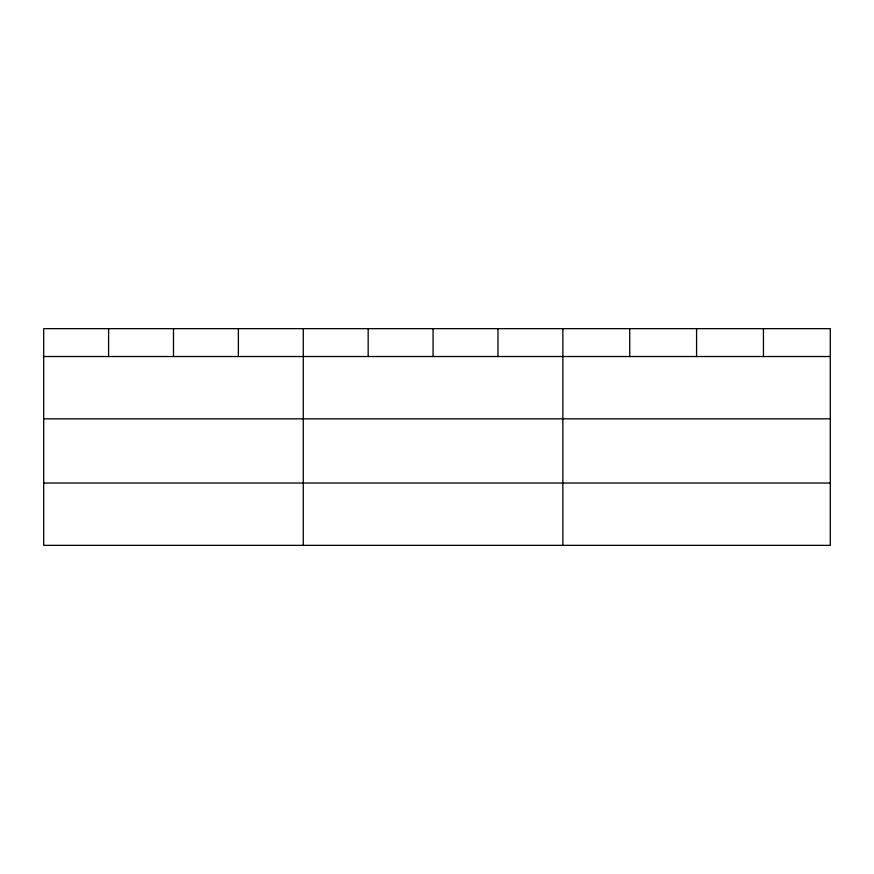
<?xml version="1.0" encoding="UTF-8"?>
<svg xmlns="http://www.w3.org/2000/svg" width="874" height="874" viewBox="0 0 874 874"><rect width="100%" height="100%" fill="white"/><g stroke="black" fill="none" stroke-linecap="round" stroke-linejoin="round"><path stroke-width="1.31" d="M830.3 418.843L830.3 328.646L43.7 328.646L43.7 545.354L830.3 545.354L830.3 418.843L43.7 418.843M43.7 356.526L830.3 356.526M43.7 483.038L830.3 483.038M763.439 328.646L763.439 356.526M696.578 328.646L696.578 356.526M629.717 328.646L629.717 356.526M562.856 328.646L562.856 545.354M497.962 328.646L497.962 356.526M433.067 328.646L433.067 356.526M368.173 328.646L368.173 356.526M303.278 328.646L303.278 545.354M238.383 328.646L238.383 356.526M173.489 328.646L173.489 356.526M108.595 328.646L108.595 356.526"/></g></svg>
